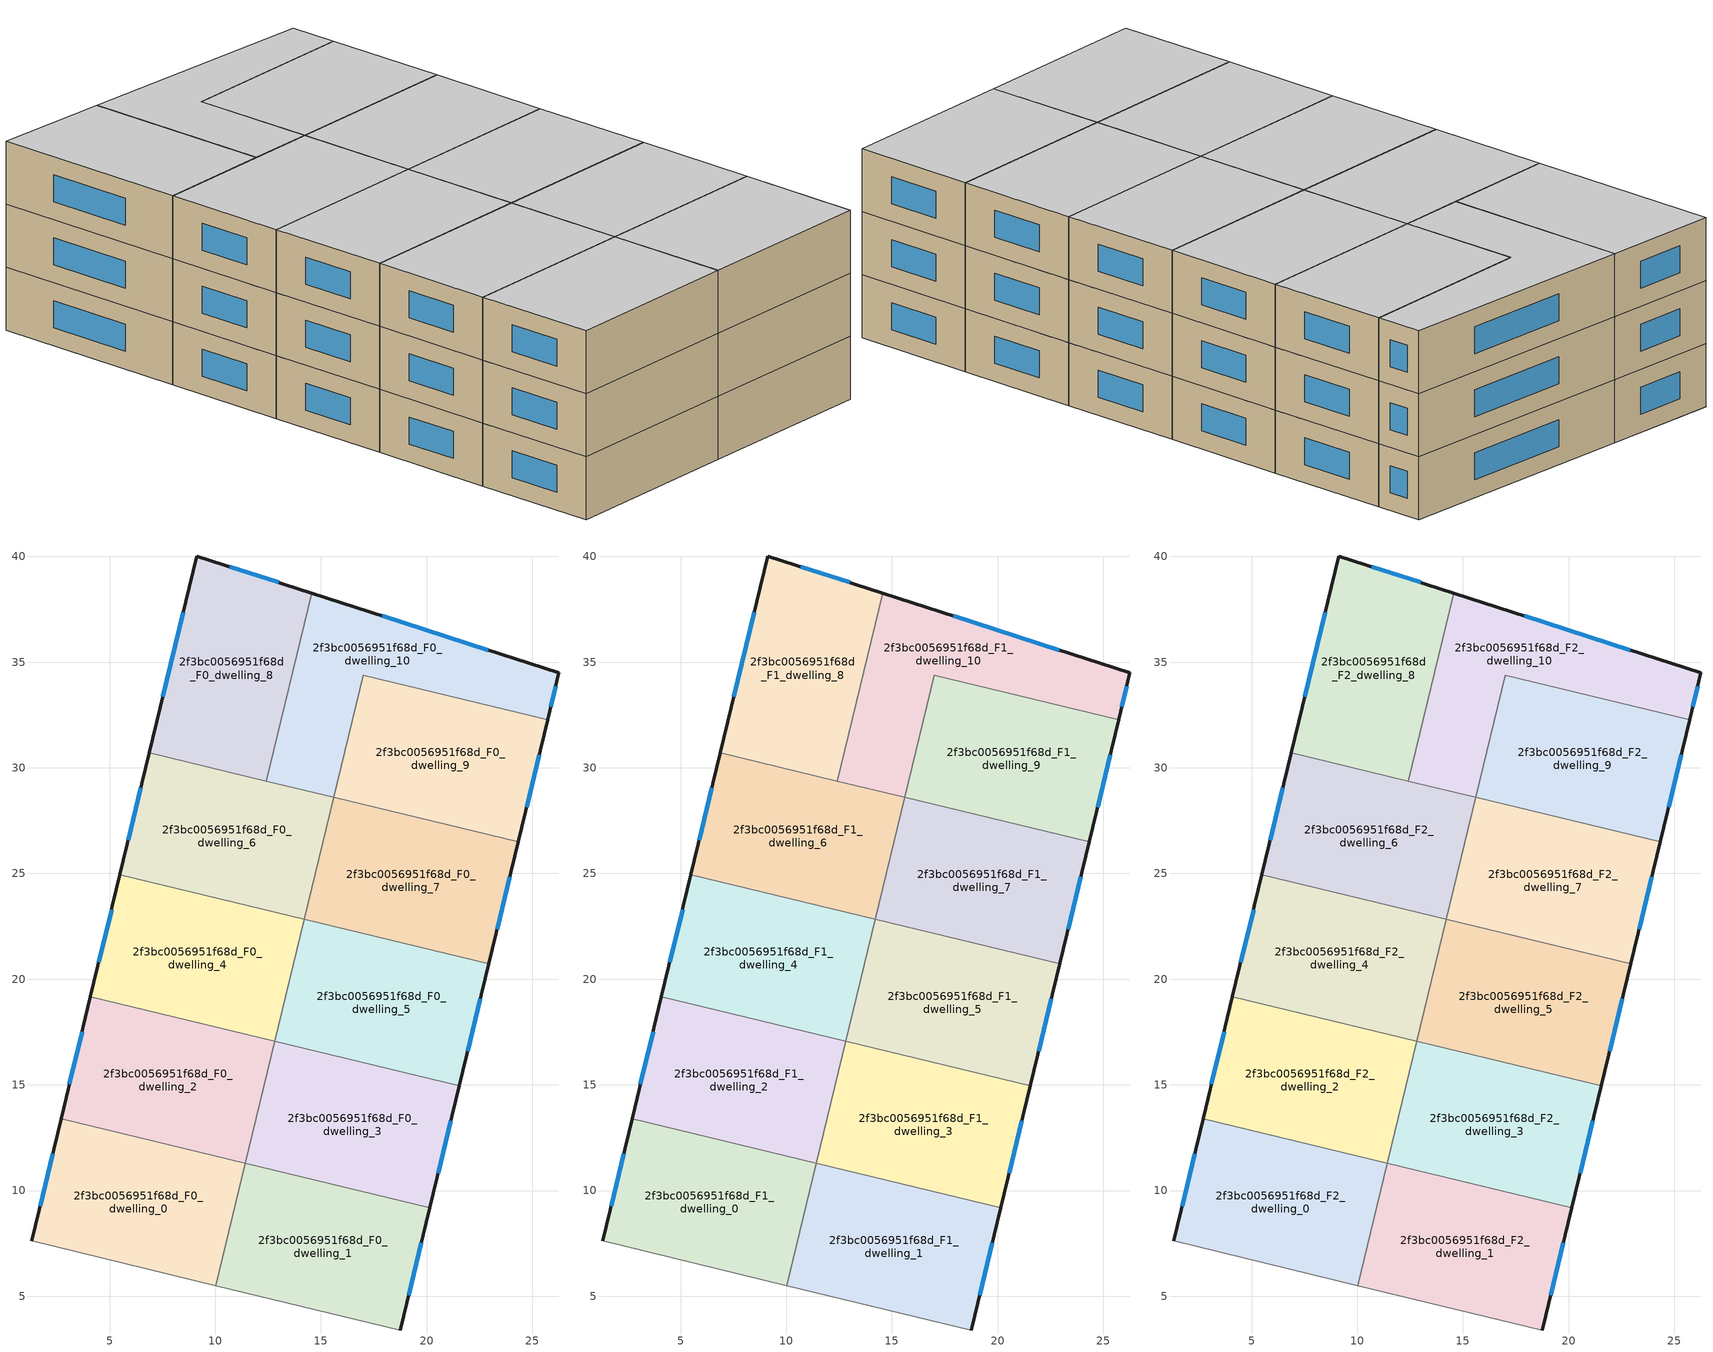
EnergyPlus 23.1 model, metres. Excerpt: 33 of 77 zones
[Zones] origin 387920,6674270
2f3bc0056951f68d_F0_dwelling_0
 floor ground (EU_floor_Construction): 11.43,11.28 10.03,5.51 1.31,7.61 2.7,13.38 z0
 wall outside (EU_wall_Construction): 2.7,13.38 1.31,7.61 z0:3
 wall adiabatic (EU_wall_Construction): 1.31,7.61 10.03,5.51 z0:3
 wall to 2f3bc0056951f68d_F0_dwelling_1 (EU_wall_Construction): 10.03,5.51 11.43,11.28 z0:3
 wall to 2f3bc0056951f68d_F0_dwelling_2 (EU_wall_Construction): 11.43,11.28 2.7,13.38 z0:3
 window (EU_Window_Construction): 2.3,11.74 1.71,9.26 z0.86:2.14
2f3bc0056951f68d_F0_dwelling_1
 floor ground (EU_floor_Construction): 20.15,9.17 18.75,3.4 10.03,5.51 11.43,11.28 z0
 wall outside (EU_wall_Construction): 18.75,3.4 20.15,9.17 z0:3
 wall adiabatic (EU_wall_Construction): 10.03,5.51 18.75,3.4 z0:3
 wall to 2f3bc0056951f68d_F0_dwelling_3 (EU_wall_Construction): 20.15,9.17 11.43,11.28 z0:3
 window (EU_Window_Construction): 19.15,5.05 19.75,7.52 z0.86:2.14
2f3bc0056951f68d_F0_dwelling_10
 floor ground (EU_floor_Construction): 26.26,34.49 25.72,32.26 17,34.37 15.61,28.6 12.41,29.37 14.56,38.27 z0
 wall outside (EU_wall_Construction): 25.72,32.26 26.26,34.49 14.56,38.27 z0:3
 wall to 2f3bc0056951f68d_F0_dwelling_9 (EU_wall_Construction): 15.61,28.6 17,34.37 25.72,32.26 z0:3
 wall to 2f3bc0056951f68d_F0_dwelling_8 (EU_wall_Construction): 14.56,38.27 12.41,29.37 z0:3
 wall to 2f3bc0056951f68d_F0_dwelling_6 (EU_wall_Construction): 12.41,29.37 15.61,28.6 z0:3
 window (EU_Window_Construction): 22.92,35.57 17.9,37.19 / 25.88,32.9 26.11,33.85 z0.86:2.14
2f3bc0056951f68d_F0_dwelling_2
 floor ground (EU_floor_Construction): 12.82,17.05 11.43,11.28 2.7,13.38 4.1,19.16 z0
 wall outside (EU_wall_Construction): 4.1,19.16 2.7,13.38 z0:3
 wall to 2f3bc0056951f68d_F0_dwelling_4 (EU_wall_Construction): 12.82,17.05 4.1,19.16 z0:3
 wall to 2f3bc0056951f68d_F0_dwelling_3 (EU_wall_Construction): 11.43,11.28 12.82,17.05 z0:3
 window (EU_Window_Construction): 3.7,17.51 3.1,15.03 z0.86:2.14
2f3bc0056951f68d_F0_dwelling_3
 floor ground (EU_floor_Construction): 21.54,14.95 20.15,9.17 11.43,11.28 12.82,17.05 z0
 wall outside (EU_wall_Construction): 20.15,9.17 21.54,14.95 z0:3
 wall to 2f3bc0056951f68d_F0_dwelling_5 (EU_wall_Construction): 21.54,14.95 12.82,17.05 z0:3
 window (EU_Window_Construction): 20.55,10.82 21.14,13.3 z0.86:2.14
2f3bc0056951f68d_F0_dwelling_4
 floor ground (EU_floor_Construction): 14.21,22.82 12.82,17.05 4.1,19.16 5.49,24.93 z0
 wall outside (EU_wall_Construction): 5.49,24.93 4.1,19.16 z0:3
 wall to 2f3bc0056951f68d_F0_dwelling_6 (EU_wall_Construction): 14.21,22.82 5.49,24.93 z0:3
 wall to 2f3bc0056951f68d_F0_dwelling_5 (EU_wall_Construction): 12.82,17.05 14.21,22.82 z0:3
 window (EU_Window_Construction): 5.09,23.28 4.49,20.81 z0.86:2.14
2f3bc0056951f68d_F0_dwelling_5
 floor ground (EU_floor_Construction): 22.93,20.72 21.54,14.95 12.82,17.05 14.21,22.82 z0
 wall outside (EU_wall_Construction): 21.54,14.95 22.93,20.72 z0:3
 wall to 2f3bc0056951f68d_F0_dwelling_7 (EU_wall_Construction): 22.93,20.72 14.21,22.82 z0:3
 window (EU_Window_Construction): 21.94,16.6 22.54,19.07 z0.86:2.14
2f3bc0056951f68d_F0_dwelling_6
 floor ground (EU_floor_Construction): 15.61,28.6 14.21,22.82 5.49,24.93 6.88,30.7 z0
 wall outside (EU_wall_Construction): 6.88,30.7 5.49,24.93 z0:3
 wall to 2f3bc0056951f68d_F0_dwelling_7 (EU_wall_Construction): 14.21,22.82 15.61,28.6 z0:3
 wall to 2f3bc0056951f68d_F0_dwelling_8 (EU_wall_Construction): 12.41,29.37 6.88,30.7 z0:3
 window (EU_Window_Construction): 6.49,29.05 5.89,26.58 z0.86:2.14
2f3bc0056951f68d_F0_dwelling_7
 floor ground (EU_floor_Construction): 24.33,26.49 22.93,20.72 14.21,22.82 15.61,28.6 z0
 wall outside (EU_wall_Construction): 22.93,20.72 24.33,26.49 z0:3
 wall to 2f3bc0056951f68d_F0_dwelling_9 (EU_wall_Construction): 24.33,26.49 15.61,28.6 z0:3
 window (EU_Window_Construction): 23.33,22.37 23.93,24.84 z0.86:2.14
2f3bc0056951f68d_F0_dwelling_8
 floor ground (EU_floor_Construction): 14.56,38.27 12.41,29.37 6.88,30.7 9.13,40.02 z0
 wall outside (EU_wall_Construction): 14.56,38.27 9.13,40.02 6.88,30.7 z0:3
 window (EU_Window_Construction): 13.01,38.77 10.68,39.52 / 8.49,37.36 7.53,33.36 z0.86:2.14
2f3bc0056951f68d_F0_dwelling_9
 floor ground (EU_floor_Construction): 25.72,32.26 24.33,26.49 15.61,28.6 17,34.37 z0
 wall outside (EU_wall_Construction): 24.33,26.49 25.72,32.26 z0:3
 window (EU_Window_Construction): 24.73,28.14 25.32,30.61 z0.86:2.14
2f3bc0056951f68d_F1_dwelling_0
 floor to 2f3bc0056951f68d_F0_dwelling_0 (EU_floor_Construction): 11.43,11.28 10.03,5.51 1.31,7.61 2.7,13.38 z3
 wall outside (EU_wall_Construction): 2.7,13.38 1.31,7.61 z3:6
 wall adiabatic (EU_wall_Construction): 1.31,7.61 10.03,5.51 z3:6
 wall to 2f3bc0056951f68d_F1_dwelling_1 (EU_wall_Construction): 10.03,5.51 11.43,11.28 z3:6
 wall to 2f3bc0056951f68d_F1_dwelling_2 (EU_wall_Construction): 11.43,11.28 2.7,13.38 z3:6
 window (EU_Window_Construction): 2.3,11.74 1.71,9.26 z3.86:5.14
2f3bc0056951f68d_F1_dwelling_1
 floor to 2f3bc0056951f68d_F0_dwelling_1 (EU_floor_Construction): 20.15,9.17 18.75,3.4 10.03,5.51 11.43,11.28 z3
 wall outside (EU_wall_Construction): 18.75,3.4 20.15,9.17 z3:6
 wall adiabatic (EU_wall_Construction): 10.03,5.51 18.75,3.4 z3:6
 wall to 2f3bc0056951f68d_F1_dwelling_3 (EU_wall_Construction): 20.15,9.17 11.43,11.28 z3:6
 window (EU_Window_Construction): 19.15,5.05 19.75,7.52 z3.86:5.14
2f3bc0056951f68d_F1_dwelling_10
 floor to 2f3bc0056951f68d_F0_dwelling_10 (EU_floor_Construction): 26.26,34.49 25.72,32.26 17,34.37 15.61,28.6 12.41,29.37 14.56,38.27 z3
 wall outside (EU_wall_Construction): 25.72,32.26 26.26,34.49 14.56,38.27 z3:6
 wall to 2f3bc0056951f68d_F1_dwelling_9 (EU_wall_Construction): 15.61,28.6 17,34.37 25.72,32.26 z3:6
 wall to 2f3bc0056951f68d_F1_dwelling_8 (EU_wall_Construction): 14.56,38.27 12.41,29.37 z3:6
 wall to 2f3bc0056951f68d_F1_dwelling_6 (EU_wall_Construction): 12.41,29.37 15.61,28.6 z3:6
 window (EU_Window_Construction): 22.92,35.57 17.9,37.19 / 25.88,32.9 26.11,33.85 z3.86:5.14
2f3bc0056951f68d_F1_dwelling_2
 floor to 2f3bc0056951f68d_F0_dwelling_2 (EU_floor_Construction): 12.82,17.05 11.43,11.28 2.7,13.38 4.1,19.16 z3
 wall outside (EU_wall_Construction): 4.1,19.16 2.7,13.38 z3:6
 wall to 2f3bc0056951f68d_F1_dwelling_4 (EU_wall_Construction): 12.82,17.05 4.1,19.16 z3:6
 wall to 2f3bc0056951f68d_F1_dwelling_3 (EU_wall_Construction): 11.43,11.28 12.82,17.05 z3:6
 window (EU_Window_Construction): 3.7,17.51 3.1,15.03 z3.86:5.14
2f3bc0056951f68d_F1_dwelling_3
 floor to 2f3bc0056951f68d_F0_dwelling_3 (EU_floor_Construction): 21.54,14.95 20.15,9.17 11.43,11.28 12.82,17.05 z3
 wall outside (EU_wall_Construction): 20.15,9.17 21.54,14.95 z3:6
 wall to 2f3bc0056951f68d_F1_dwelling_5 (EU_wall_Construction): 21.54,14.95 12.82,17.05 z3:6
 window (EU_Window_Construction): 20.55,10.82 21.14,13.3 z3.86:5.14
2f3bc0056951f68d_F1_dwelling_4
 floor to 2f3bc0056951f68d_F0_dwelling_4 (EU_floor_Construction): 14.21,22.82 12.82,17.05 4.1,19.16 5.49,24.93 z3
 wall outside (EU_wall_Construction): 5.49,24.93 4.1,19.16 z3:6
 wall to 2f3bc0056951f68d_F1_dwelling_6 (EU_wall_Construction): 14.21,22.82 5.49,24.93 z3:6
 wall to 2f3bc0056951f68d_F1_dwelling_5 (EU_wall_Construction): 12.82,17.05 14.21,22.82 z3:6
 window (EU_Window_Construction): 5.09,23.28 4.49,20.81 z3.86:5.14
2f3bc0056951f68d_F1_dwelling_5
 floor to 2f3bc0056951f68d_F0_dwelling_5 (EU_floor_Construction): 22.93,20.72 21.54,14.95 12.82,17.05 14.21,22.82 z3
 wall outside (EU_wall_Construction): 21.54,14.95 22.93,20.72 z3:6
 wall to 2f3bc0056951f68d_F1_dwelling_7 (EU_wall_Construction): 22.93,20.72 14.21,22.82 z3:6
 window (EU_Window_Construction): 21.94,16.6 22.54,19.07 z3.86:5.14
2f3bc0056951f68d_F1_dwelling_6
 floor to 2f3bc0056951f68d_F0_dwelling_6 (EU_floor_Construction): 15.61,28.6 14.21,22.82 5.49,24.93 6.88,30.7 z3
 wall outside (EU_wall_Construction): 6.88,30.7 5.49,24.93 z3:6
 wall to 2f3bc0056951f68d_F1_dwelling_7 (EU_wall_Construction): 14.21,22.82 15.61,28.6 z3:6
 wall to 2f3bc0056951f68d_F1_dwelling_8 (EU_wall_Construction): 12.41,29.37 6.88,30.7 z3:6
 window (EU_Window_Construction): 6.49,29.05 5.89,26.58 z3.86:5.14
2f3bc0056951f68d_F1_dwelling_7
 floor to 2f3bc0056951f68d_F0_dwelling_7 (EU_floor_Construction): 24.33,26.49 22.93,20.72 14.21,22.82 15.61,28.6 z3
 wall outside (EU_wall_Construction): 22.93,20.72 24.33,26.49 z3:6
 wall to 2f3bc0056951f68d_F1_dwelling_9 (EU_wall_Construction): 24.33,26.49 15.61,28.6 z3:6
 window (EU_Window_Construction): 23.33,22.37 23.93,24.84 z3.86:5.14
2f3bc0056951f68d_F1_dwelling_8
 floor to 2f3bc0056951f68d_F0_dwelling_8 (EU_floor_Construction): 14.56,38.27 12.41,29.37 6.88,30.7 9.13,40.02 z3
 wall outside (EU_wall_Construction): 14.56,38.27 9.13,40.02 6.88,30.7 z3:6
 window (EU_Window_Construction): 13.01,38.77 10.68,39.52 / 8.49,37.36 7.53,33.36 z3.86:5.14
2f3bc0056951f68d_F1_dwelling_9
 floor to 2f3bc0056951f68d_F0_dwelling_9 (EU_floor_Construction): 25.72,32.26 24.33,26.49 15.61,28.6 17,34.37 z3
 wall outside (EU_wall_Construction): 24.33,26.49 25.72,32.26 z3:6
 window (EU_Window_Construction): 24.73,28.14 25.32,30.61 z3.86:5.14
2f3bc0056951f68d_F2_dwelling_0
 floor to 2f3bc0056951f68d_F1_dwelling_0 (EU_floor_Construction): 11.43,11.28 10.03,5.51 1.31,7.61 2.7,13.38 z6
 wall outside (EU_wall_Construction): 2.7,13.38 1.31,7.61 z6:9
 wall adiabatic (EU_wall_Construction): 1.31,7.61 10.03,5.51 z6:9
 wall to 2f3bc0056951f68d_F2_dwelling_1 (EU_wall_Construction): 10.03,5.51 11.43,11.28 z6:9
 wall to 2f3bc0056951f68d_F2_dwelling_2 (EU_wall_Construction): 11.43,11.28 2.7,13.38 z6:9
 window (EU_Window_Construction): 2.3,11.74 1.71,9.26 z6.86:8.14
 ceiling to 2f3bc0056951f68d_F3_dwelling_0 (EU_floor_Construction): 10.03,5.51 11.43,11.28 2.7,13.38 1.31,7.61 z9
2f3bc0056951f68d_F2_dwelling_1
 floor to 2f3bc0056951f68d_F1_dwelling_1 (EU_floor_Construction): 20.15,9.17 18.75,3.4 10.03,5.51 11.43,11.28 z6
 wall outside (EU_wall_Construction): 18.75,3.4 20.15,9.17 z6:9
 wall adiabatic (EU_wall_Construction): 10.03,5.51 18.75,3.4 z6:9
 wall to 2f3bc0056951f68d_F2_dwelling_3 (EU_wall_Construction): 20.15,9.17 11.43,11.28 z6:9
 window (EU_Window_Construction): 19.15,5.05 19.75,7.52 z6.86:8.14
 ceiling to 2f3bc0056951f68d_F3_dwelling_1 (EU_floor_Construction): 18.75,3.4 20.15,9.17 11.43,11.28 10.03,5.51 z9
2f3bc0056951f68d_F2_dwelling_10
 floor to 2f3bc0056951f68d_F1_dwelling_10 (EU_floor_Construction): 26.26,34.49 25.72,32.26 17,34.37 15.61,28.6 12.41,29.37 14.56,38.27 z6
 wall outside (EU_wall_Construction): 25.72,32.26 26.26,34.49 14.56,38.27 z6:9
 wall to 2f3bc0056951f68d_F2_dwelling_9 (EU_wall_Construction): 15.61,28.6 17,34.37 25.72,32.26 z6:9
 wall to 2f3bc0056951f68d_F2_dwelling_8 (EU_wall_Construction): 14.56,38.27 12.41,29.37 z6:9
 wall to 2f3bc0056951f68d_F2_dwelling_6 (EU_wall_Construction): 12.41,29.37 15.61,28.6 z6:9
 window (EU_Window_Construction): 22.92,35.57 17.9,37.19 / 25.88,32.9 26.11,33.85 z6.86:8.14
 ceiling to 2f3bc0056951f68d_F3_dwelling_10 (EU_floor_Construction): 25.72,32.26 26.26,34.49 14.56,38.27 12.41,29.37 15.61,28.6 17,34.37 z9
2f3bc0056951f68d_F2_dwelling_2
 floor to 2f3bc0056951f68d_F1_dwelling_2 (EU_floor_Construction): 12.82,17.05 11.43,11.28 2.7,13.38 4.1,19.16 z6
 wall outside (EU_wall_Construction): 4.1,19.16 2.7,13.38 z6:9
 wall to 2f3bc0056951f68d_F2_dwelling_4 (EU_wall_Construction): 12.82,17.05 4.1,19.16 z6:9
 wall to 2f3bc0056951f68d_F2_dwelling_3 (EU_wall_Construction): 11.43,11.28 12.82,17.05 z6:9
 window (EU_Window_Construction): 3.7,17.51 3.1,15.03 z6.86:8.14
 ceiling to 2f3bc0056951f68d_F3_dwelling_2 (EU_floor_Construction): 11.43,11.28 12.82,17.05 4.1,19.16 2.7,13.38 z9
2f3bc0056951f68d_F2_dwelling_3
 floor to 2f3bc0056951f68d_F1_dwelling_3 (EU_floor_Construction): 21.54,14.95 20.15,9.17 11.43,11.28 12.82,17.05 z6
 wall outside (EU_wall_Construction): 20.15,9.17 21.54,14.95 z6:9
 wall to 2f3bc0056951f68d_F2_dwelling_5 (EU_wall_Construction): 21.54,14.95 12.82,17.05 z6:9
 window (EU_Window_Construction): 20.55,10.82 21.14,13.3 z6.86:8.14
 ceiling to 2f3bc0056951f68d_F3_dwelling_3 (EU_floor_Construction): 20.15,9.17 21.54,14.95 12.82,17.05 11.43,11.28 z9
2f3bc0056951f68d_F2_dwelling_4
 floor to 2f3bc0056951f68d_F1_dwelling_4 (EU_floor_Construction): 14.21,22.82 12.82,17.05 4.1,19.16 5.49,24.93 z6
 wall outside (EU_wall_Construction): 5.49,24.93 4.1,19.16 z6:9
 wall to 2f3bc0056951f68d_F2_dwelling_6 (EU_wall_Construction): 14.21,22.82 5.49,24.93 z6:9
 wall to 2f3bc0056951f68d_F2_dwelling_5 (EU_wall_Construction): 12.82,17.05 14.21,22.82 z6:9
 window (EU_Window_Construction): 5.09,23.28 4.49,20.81 z6.86:8.14
 ceiling to 2f3bc0056951f68d_F3_dwelling_4 (EU_floor_Construction): 12.82,17.05 14.21,22.82 5.49,24.93 4.1,19.16 z9
2f3bc0056951f68d_F2_dwelling_5
 floor to 2f3bc0056951f68d_F1_dwelling_5 (EU_floor_Construction): 22.93,20.72 21.54,14.95 12.82,17.05 14.21,22.82 z6
 wall outside (EU_wall_Construction): 21.54,14.95 22.93,20.72 z6:9
 wall to 2f3bc0056951f68d_F2_dwelling_7 (EU_wall_Construction): 22.93,20.72 14.21,22.82 z6:9
 window (EU_Window_Construction): 21.94,16.6 22.54,19.07 z6.86:8.14
 ceiling to 2f3bc0056951f68d_F3_dwelling_5 (EU_floor_Construction): 21.54,14.95 22.93,20.72 14.21,22.82 12.82,17.05 z9
2f3bc0056951f68d_F2_dwelling_6
 floor to 2f3bc0056951f68d_F1_dwelling_6 (EU_floor_Construction): 15.61,28.6 14.21,22.82 5.49,24.93 6.88,30.7 z6
 wall outside (EU_wall_Construction): 6.88,30.7 5.49,24.93 z6:9
 wall to 2f3bc0056951f68d_F2_dwelling_7 (EU_wall_Construction): 14.21,22.82 15.61,28.6 z6:9
 wall to 2f3bc0056951f68d_F2_dwelling_8 (EU_wall_Construction): 12.41,29.37 6.88,30.7 z6:9
 window (EU_Window_Construction): 6.49,29.05 5.89,26.58 z6.86:8.14
 ceiling to 2f3bc0056951f68d_F3_dwelling_6 (EU_floor_Construction): 14.21,22.82 15.61,28.6 6.88,30.7 5.49,24.93 z9
2f3bc0056951f68d_F2_dwelling_7
 floor to 2f3bc0056951f68d_F1_dwelling_7 (EU_floor_Construction): 24.33,26.49 22.93,20.72 14.21,22.82 15.61,28.6 z6
 wall outside (EU_wall_Construction): 22.93,20.72 24.33,26.49 z6:9
 wall to 2f3bc0056951f68d_F2_dwelling_9 (EU_wall_Construction): 24.33,26.49 15.61,28.6 z6:9
 window (EU_Window_Construction): 23.33,22.37 23.93,24.84 z6.86:8.14
 ceiling to 2f3bc0056951f68d_F3_dwelling_7 (EU_floor_Construction): 22.93,20.72 24.33,26.49 15.61,28.6 14.21,22.82 z9
2f3bc0056951f68d_F2_dwelling_8
 floor to 2f3bc0056951f68d_F1_dwelling_8 (EU_floor_Construction): 14.56,38.27 12.41,29.37 6.88,30.7 9.13,40.02 z6
 wall outside (EU_wall_Construction): 14.56,38.27 9.13,40.02 6.88,30.7 z6:9
 window (EU_Window_Construction): 13.01,38.77 10.68,39.52 / 8.49,37.36 7.53,33.36 z6.86:8.14
 ceiling to 2f3bc0056951f68d_F3_dwelling_8 (EU_floor_Construction): 12.41,29.37 14.56,38.27 9.13,40.02 6.88,30.7 z9
2f3bc0056951f68d_F2_dwelling_9
 floor to 2f3bc0056951f68d_F1_dwelling_9 (EU_floor_Construction): 25.72,32.26 24.33,26.49 15.61,28.6 17,34.37 z6
 wall outside (EU_wall_Construction): 24.33,26.49 25.72,32.26 z6:9
 window (EU_Window_Construction): 24.73,28.14 25.32,30.61 z6.86:8.14
 ceiling to 2f3bc0056951f68d_F3_dwelling_9 (EU_floor_Construction): 24.33,26.49 25.72,32.26 17,34.37 15.61,28.6 z9
[Building]
EU S2 Campaign: North Axis=0; Terrain=City; Solar Distribution=FullExterior
[Site:Location]
Helsinki-Vantaa.AP: Latitude=60.317; Longitude=24.963; Time Zone=2; Elevation=54.6
[SizingPeriod:WeatherFileDays]
AnnualSizingPeriod: Begin Month=1; Begin Day of Month=1; End Month=12; End Day of Month=31; Day of Week for Start Day=Monday; Use Weather File Daylight Saving Period=No; Use Weather File Rain and Snow Indicators=No
[MATERIAL]
EU_InternalMass_Material: Roughness=MediumRough; Thickness=0.1; Conductivity=1; Density=1800; Specific Heat=900; Thermal Absorptance=0.9; Solar Absorptance=0.7; Visible Absorptance=0.7
[MATERIAL:NOMASS] Roughness=MediumRough; Thermal Absorptance=0.9; Solar Absorptance=0.7; Visible Absorptance=0.7
Name | Thermal Resistance
EU_wall_NoMass | 5.91765
EU_floor_NoMass | 6.2875
[WINDOWMATERIAL:SIMPLEGLAZINGSYSTEM]
EU_Window_SimpleGlazing: UFactor=0.994035; Solar Heat Gain Coefficient=0.7; Visible Transmittance=0.7
[CONSTRUCTION]
EU_wall_Construction: EU_wall_NoMass
EU_floor_Construction: EU_floor_NoMass
EU_Window_Construction: EU_Window_SimpleGlazing
EU_InternalMass_Construction: EU_InternalMass_Material
[ZONE] Type=1; Multiplier=1; Ceiling Height=autocalculate; Floor Area=autocalculate; Part of Total Floor Area=Yes
Name | Volume
2f3bc0056951f68d_F0_dwelling_0; 2f3bc0056951f68d_F1_dwelling_0; 2f3bc0056951f68d_F2_dwelling_0 | 159.869
2f3bc0056951f68d_F0_dwelling_1 | 159.858
2f3bc0056951f68d_F1_dwelling_1; 2f3bc0056951f68d_F2_dwelling_1 | 159.859
2f3bc0056951f68d_F0_dwelling_10; 2f3bc0056951f68d_F1_dwelling_10; 2f3bc0056951f68d_F2_dwelling_10 | 159.857
2f3bc0056951f68d_F0_dwelling_2; 2f3bc0056951f68d_F1_dwelling_4; 2f3bc0056951f68d_F2_dwelling_4 | 159.855
2f3bc0056951f68d_F1_dwelling_2; 2f3bc0056951f68d_F2_dwelling_2 | 159.853
2f3bc0056951f68d_F0_dwelling_3; 2f3bc0056951f68d_F1_dwelling_3; 2f3bc0056951f68d_F2_dwelling_3; 2f3bc0056951f68d_F0_dwelling_7; 2f3bc0056951f68d_F1_dwelling_7; 2f3bc0056951f68d_F2_dwelling_7 | 159.842
2f3bc0056951f68d_F0_dwelling_4; 2f3bc0056951f68d_F0_dwelling_6; 2f3bc0056951f68d_F1_dwelling_6; 2f3bc0056951f68d_F2_dwelling_6 | 159.854
2f3bc0056951f68d_F0_dwelling_5; 2f3bc0056951f68d_F1_dwelling_5; 2f3bc0056951f68d_F2_dwelling_5; 2f3bc0056951f68d_F0_dwelling_9 | 159.848
2f3bc0056951f68d_F0_dwelling_8; 2f3bc0056951f68d_F1_dwelling_8; 2f3bc0056951f68d_F2_dwelling_8 | 159.849
2f3bc0056951f68d_F1_dwelling_9; 2f3bc0056951f68d_F2_dwelling_9 | 159.847
[INTERNALMASS] Construction=EU_InternalMass_Construction
Name | Zone or ZoneList | Surface Area
2f3bc0056951f68d_F0_dwelling_0_EU_InternalMass | 2f3bc0056951f68d_F0_dwelling_0 | 53.2879
2f3bc0056951f68d_F0_dwelling_1_EU_InternalMass | 2f3bc0056951f68d_F0_dwelling_1 | 53.2868
2f3bc0056951f68d_F0_dwelling_2_EU_InternalMass | 2f3bc0056951f68d_F0_dwelling_2 | 53.2846
2f3bc0056951f68d_F0_dwelling_3_EU_InternalMass | 2f3bc0056951f68d_F0_dwelling_3 | 53.2793
2f3bc0056951f68d_F0_dwelling_4_EU_InternalMass | 2f3bc0056951f68d_F0_dwelling_4 | 53.2829
2f3bc0056951f68d_F0_dwelling_5_EU_InternalMass | 2f3bc0056951f68d_F0_dwelling_5 | 53.2832
2f3bc0056951f68d_F0_dwelling_6_EU_InternalMass | 2f3bc0056951f68d_F0_dwelling_6 | 53.2846
2f3bc0056951f68d_F0_dwelling_7_EU_InternalMass | 2f3bc0056951f68d_F0_dwelling_7 | 53.2793
2f3bc0056951f68d_F0_dwelling_8_EU_InternalMass | 2f3bc0056951f68d_F0_dwelling_8 | 53.286
2f3bc0056951f68d_F0_dwelling_9_EU_InternalMass | 2f3bc0056951f68d_F0_dwelling_9 | 53.2832
2f3bc0056951f68d_F0_dwelling_10_EU_InternalMass | 2f3bc0056951f68d_F0_dwelling_10 | 53.2859
2f3bc0056951f68d_F1_dwelling_0_EU_InternalMass | 2f3bc0056951f68d_F1_dwelling_0 | 53.2879
2f3bc0056951f68d_F1_dwelling_1_EU_InternalMass | 2f3bc0056951f68d_F1_dwelling_1 | 53.2868
2f3bc0056951f68d_F1_dwelling_2_EU_InternalMass | 2f3bc0056951f68d_F1_dwelling_2 | 53.2846
2f3bc0056951f68d_F1_dwelling_3_EU_InternalMass | 2f3bc0056951f68d_F1_dwelling_3 | 53.2793
2f3bc0056951f68d_F1_dwelling_4_EU_InternalMass | 2f3bc0056951f68d_F1_dwelling_4 | 53.2829
2f3bc0056951f68d_F1_dwelling_5_EU_InternalMass | 2f3bc0056951f68d_F1_dwelling_5 | 53.2832
2f3bc0056951f68d_F1_dwelling_6_EU_InternalMass | 2f3bc0056951f68d_F1_dwelling_6 | 53.2846
2f3bc0056951f68d_F1_dwelling_7_EU_InternalMass | 2f3bc0056951f68d_F1_dwelling_7 | 53.2793
2f3bc0056951f68d_F1_dwelling_8_EU_InternalMass | 2f3bc0056951f68d_F1_dwelling_8 | 53.286
2f3bc0056951f68d_F1_dwelling_9_EU_InternalMass | 2f3bc0056951f68d_F1_dwelling_9 | 53.2832
2f3bc0056951f68d_F1_dwelling_10_EU_InternalMass | 2f3bc0056951f68d_F1_dwelling_10 | 53.2859
2f3bc0056951f68d_F2_dwelling_0_EU_InternalMass | 2f3bc0056951f68d_F2_dwelling_0 | 53.2879
2f3bc0056951f68d_F2_dwelling_1_EU_InternalMass | 2f3bc0056951f68d_F2_dwelling_1 | 53.2868
2f3bc0056951f68d_F2_dwelling_2_EU_InternalMass | 2f3bc0056951f68d_F2_dwelling_2 | 53.2846
2f3bc0056951f68d_F2_dwelling_3_EU_InternalMass | 2f3bc0056951f68d_F2_dwelling_3 | 53.2793
2f3bc0056951f68d_F2_dwelling_4_EU_InternalMass | 2f3bc0056951f68d_F2_dwelling_4 | 53.2829
2f3bc0056951f68d_F2_dwelling_5_EU_InternalMass | 2f3bc0056951f68d_F2_dwelling_5 | 53.2832
2f3bc0056951f68d_F2_dwelling_6_EU_InternalMass | 2f3bc0056951f68d_F2_dwelling_6 | 53.2846
2f3bc0056951f68d_F2_dwelling_7_EU_InternalMass | 2f3bc0056951f68d_F2_dwelling_7 | 53.2793
2f3bc0056951f68d_F2_dwelling_8_EU_InternalMass | 2f3bc0056951f68d_F2_dwelling_8 | 53.286
2f3bc0056951f68d_F2_dwelling_9_EU_InternalMass | 2f3bc0056951f68d_F2_dwelling_9 | 53.2832
2f3bc0056951f68d_F2_dwelling_10_EU_InternalMass | 2f3bc0056951f68d_F2_dwelling_10 | 53.2859
[OTHEREQUIPMENT] Fuel Type=Electricity; Design Level Calculation Method=Watts/Area; Power per Zone Floor Area=1; Fraction Latent=0; Fraction Radiant=0; Fraction Lost=0; Carbon Dioxide Generation Rate=0; EndUse Subcategory=EU_Step8_InternalGains
Name | Zone or ZoneList or Space or SpaceList | Schedule
EU_Step8_InternalGain_2f3bc0056951f68d_F0_dwelling_0_f000 | 2f3bc0056951f68d_F0_dwelling_0 | EU_Step8_GainSchedule_2f3bc0056951f68d_F0_dwelling_0_f000
EU_Step8_InternalGain_2f3bc0056951f68d_F0_dwelling_1_f000 | 2f3bc0056951f68d_F0_dwelling_1 | EU_Step8_GainSchedule_2f3bc0056951f68d_F0_dwelling_1_f000
EU_Step8_InternalGain_2f3bc0056951f68d_F0_dwelling_2_f000 | 2f3bc0056951f68d_F0_dwelling_2 | EU_Step8_GainSchedule_2f3bc0056951f68d_F0_dwelling_2_f000
EU_Step8_InternalGain_2f3bc0056951f68d_F0_dwelling_3_f000 | 2f3bc0056951f68d_F0_dwelling_3 | EU_Step8_GainSchedule_2f3bc0056951f68d_F0_dwelling_3_f000
EU_Step8_InternalGain_2f3bc0056951f68d_F0_dwelling_4_f000 | 2f3bc0056951f68d_F0_dwelling_4 | EU_Step8_GainSchedule_2f3bc0056951f68d_F0_dwelling_4_f000
EU_Step8_InternalGain_2f3bc0056951f68d_F0_dwelling_5_f000 | 2f3bc0056951f68d_F0_dwelling_5 | EU_Step8_GainSchedule_2f3bc0056951f68d_F0_dwelling_5_f000
EU_Step8_InternalGain_2f3bc0056951f68d_F0_dwelling_6_f000 | 2f3bc0056951f68d_F0_dwelling_6 | EU_Step8_GainSchedule_2f3bc0056951f68d_F0_dwelling_6_f000
EU_Step8_InternalGain_2f3bc0056951f68d_F0_dwelling_7_f000 | 2f3bc0056951f68d_F0_dwelling_7 | EU_Step8_GainSchedule_2f3bc0056951f68d_F0_dwelling_7_f000
EU_Step8_InternalGain_2f3bc0056951f68d_F0_dwelling_8_f000 | 2f3bc0056951f68d_F0_dwelling_8 | EU_Step8_GainSchedule_2f3bc0056951f68d_F0_dwelling_8_f000
EU_Step8_InternalGain_2f3bc0056951f68d_F0_dwelling_9_f000 | 2f3bc0056951f68d_F0_dwelling_9 | EU_Step8_GainSchedule_2f3bc0056951f68d_F0_dwelling_9_f000
EU_Step8_InternalGain_2f3bc0056951f68d_F0_dwelling_10_f000 | 2f3bc0056951f68d_F0_dwelling_10 | EU_Step8_GainSchedule_2f3bc0056951f68d_F0_dwelling_10_f000
EU_Step8_InternalGain_2f3bc0056951f68d_F1_dwelling_0_f000 | 2f3bc0056951f68d_F1_dwelling_0 | EU_Step8_GainSchedule_2f3bc0056951f68d_F1_dwelling_0_f000
EU_Step8_InternalGain_2f3bc0056951f68d_F1_dwelling_1_f000 | 2f3bc0056951f68d_F1_dwelling_1 | EU_Step8_GainSchedule_2f3bc0056951f68d_F1_dwelling_1_f000
EU_Step8_InternalGain_2f3bc0056951f68d_F1_dwelling_2_f000 | 2f3bc0056951f68d_F1_dwelling_2 | EU_Step8_GainSchedule_2f3bc0056951f68d_F1_dwelling_2_f000
EU_Step8_InternalGain_2f3bc0056951f68d_F1_dwelling_3_f000 | 2f3bc0056951f68d_F1_dwelling_3 | EU_Step8_GainSchedule_2f3bc0056951f68d_F1_dwelling_3_f000
EU_Step8_InternalGain_2f3bc0056951f68d_F1_dwelling_4_f000 | 2f3bc0056951f68d_F1_dwelling_4 | EU_Step8_GainSchedule_2f3bc0056951f68d_F1_dwelling_4_f000
EU_Step8_InternalGain_2f3bc0056951f68d_F1_dwelling_5_f000 | 2f3bc0056951f68d_F1_dwelling_5 | EU_Step8_GainSchedule_2f3bc0056951f68d_F1_dwelling_5_f000
EU_Step8_InternalGain_2f3bc0056951f68d_F1_dwelling_6_f000 | 2f3bc0056951f68d_F1_dwelling_6 | EU_Step8_GainSchedule_2f3bc0056951f68d_F1_dwelling_6_f000
EU_Step8_InternalGain_2f3bc0056951f68d_F1_dwelling_7_f000 | 2f3bc0056951f68d_F1_dwelling_7 | EU_Step8_GainSchedule_2f3bc0056951f68d_F1_dwelling_7_f000
EU_Step8_InternalGain_2f3bc0056951f68d_F1_dwelling_8_f000 | 2f3bc0056951f68d_F1_dwelling_8 | EU_Step8_GainSchedule_2f3bc0056951f68d_F1_dwelling_8_f000
EU_Step8_InternalGain_2f3bc0056951f68d_F1_dwelling_9_f000 | 2f3bc0056951f68d_F1_dwelling_9 | EU_Step8_GainSchedule_2f3bc0056951f68d_F1_dwelling_9_f000
EU_Step8_InternalGain_2f3bc0056951f68d_F1_dwelling_10_f000 | 2f3bc0056951f68d_F1_dwelling_10 | EU_Step8_GainSchedule_2f3bc0056951f68d_F1_dwelling_10_f000
EU_Step8_InternalGain_2f3bc0056951f68d_F2_dwelling_0_f000 | 2f3bc0056951f68d_F2_dwelling_0 | EU_Step8_GainSchedule_2f3bc0056951f68d_F2_dwelling_0_f000
EU_Step8_InternalGain_2f3bc0056951f68d_F2_dwelling_1_f000 | 2f3bc0056951f68d_F2_dwelling_1 | EU_Step8_GainSchedule_2f3bc0056951f68d_F2_dwelling_1_f000
EU_Step8_InternalGain_2f3bc0056951f68d_F2_dwelling_2_f000 | 2f3bc0056951f68d_F2_dwelling_2 | EU_Step8_GainSchedule_2f3bc0056951f68d_F2_dwelling_2_f000
EU_Step8_InternalGain_2f3bc0056951f68d_F2_dwelling_3_f000 | 2f3bc0056951f68d_F2_dwelling_3 | EU_Step8_GainSchedule_2f3bc0056951f68d_F2_dwelling_3_f000
EU_Step8_InternalGain_2f3bc0056951f68d_F2_dwelling_4_f000 | 2f3bc0056951f68d_F2_dwelling_4 | EU_Step8_GainSchedule_2f3bc0056951f68d_F2_dwelling_4_f000
EU_Step8_InternalGain_2f3bc0056951f68d_F2_dwelling_5_f000 | 2f3bc0056951f68d_F2_dwelling_5 | EU_Step8_GainSchedule_2f3bc0056951f68d_F2_dwelling_5_f000
EU_Step8_InternalGain_2f3bc0056951f68d_F2_dwelling_6_f000 | 2f3bc0056951f68d_F2_dwelling_6 | EU_Step8_GainSchedule_2f3bc0056951f68d_F2_dwelling_6_f000
EU_Step8_InternalGain_2f3bc0056951f68d_F2_dwelling_7_f000 | 2f3bc0056951f68d_F2_dwelling_7 | EU_Step8_GainSchedule_2f3bc0056951f68d_F2_dwelling_7_f000
EU_Step8_InternalGain_2f3bc0056951f68d_F2_dwelling_8_f000 | 2f3bc0056951f68d_F2_dwelling_8 | EU_Step8_GainSchedule_2f3bc0056951f68d_F2_dwelling_8_f000
EU_Step8_InternalGain_2f3bc0056951f68d_F2_dwelling_9_f000 | 2f3bc0056951f68d_F2_dwelling_9 | EU_Step8_GainSchedule_2f3bc0056951f68d_F2_dwelling_9_f000
EU_Step8_InternalGain_2f3bc0056951f68d_F2_dwelling_10_f000 | 2f3bc0056951f68d_F2_dwelling_10 | EU_Step8_GainSchedule_2f3bc0056951f68d_F2_dwelling_10_f000
[ZONEVENTILATION:DESIGNFLOWRATE] Schedule=EU_AlwaysOn; Design Flow Rate Calculation Method=AirChanges/Hour; Air Changes per Hour=0.596421; Ventilation Type=Natural; Fan Pressure Rise=0; Fan Total Efficiency=1; Constant Term Coefficient=1; Temperature Term Coefficient=0; Velocity Term Coefficient=0; Velocity Squared Term Coefficient=0; Minimum Indoor Temperature=-100; Maximum Indoor Temperature=100; Delta Temperature=-100; Minimum Outdoor Temperature=-100; Maximum Outdoor Temperature=100; Maximum Wind Speed=40
Name | Zone or ZoneList or Space or SpaceList
EU_ConstantAir_2f3bc0056951f68d_F0_dwelling_0 | 2f3bc0056951f68d_F0_dwelling_0
EU_ConstantAir_2f3bc0056951f68d_F0_dwelling_1 | 2f3bc0056951f68d_F0_dwelling_1
EU_ConstantAir_2f3bc0056951f68d_F0_dwelling_2 | 2f3bc0056951f68d_F0_dwelling_2
EU_ConstantAir_2f3bc0056951f68d_F0_dwelling_3 | 2f3bc0056951f68d_F0_dwelling_3
EU_ConstantAir_2f3bc0056951f68d_F0_dwelling_4 | 2f3bc0056951f68d_F0_dwelling_4
EU_ConstantAir_2f3bc0056951f68d_F0_dwelling_5 | 2f3bc0056951f68d_F0_dwelling_5
EU_ConstantAir_2f3bc0056951f68d_F0_dwelling_6 | 2f3bc0056951f68d_F0_dwelling_6
EU_ConstantAir_2f3bc0056951f68d_F0_dwelling_7 | 2f3bc0056951f68d_F0_dwelling_7
EU_ConstantAir_2f3bc0056951f68d_F0_dwelling_8 | 2f3bc0056951f68d_F0_dwelling_8
EU_ConstantAir_2f3bc0056951f68d_F0_dwelling_9 | 2f3bc0056951f68d_F0_dwelling_9
EU_ConstantAir_2f3bc0056951f68d_F0_dwelling_10 | 2f3bc0056951f68d_F0_dwelling_10
EU_ConstantAir_2f3bc0056951f68d_F1_dwelling_0 | 2f3bc0056951f68d_F1_dwelling_0
EU_ConstantAir_2f3bc0056951f68d_F1_dwelling_1 | 2f3bc0056951f68d_F1_dwelling_1
EU_ConstantAir_2f3bc0056951f68d_F1_dwelling_2 | 2f3bc0056951f68d_F1_dwelling_2
EU_ConstantAir_2f3bc0056951f68d_F1_dwelling_3 | 2f3bc0056951f68d_F1_dwelling_3
EU_ConstantAir_2f3bc0056951f68d_F1_dwelling_4 | 2f3bc0056951f68d_F1_dwelling_4
EU_ConstantAir_2f3bc0056951f68d_F1_dwelling_5 | 2f3bc0056951f68d_F1_dwelling_5
EU_ConstantAir_2f3bc0056951f68d_F1_dwelling_6 | 2f3bc0056951f68d_F1_dwelling_6
EU_ConstantAir_2f3bc0056951f68d_F1_dwelling_7 | 2f3bc0056951f68d_F1_dwelling_7
EU_ConstantAir_2f3bc0056951f68d_F1_dwelling_8 | 2f3bc0056951f68d_F1_dwelling_8
EU_ConstantAir_2f3bc0056951f68d_F1_dwelling_9 | 2f3bc0056951f68d_F1_dwelling_9
EU_ConstantAir_2f3bc0056951f68d_F1_dwelling_10 | 2f3bc0056951f68d_F1_dwelling_10
EU_ConstantAir_2f3bc0056951f68d_F2_dwelling_0 | 2f3bc0056951f68d_F2_dwelling_0
EU_ConstantAir_2f3bc0056951f68d_F2_dwelling_1 | 2f3bc0056951f68d_F2_dwelling_1
EU_ConstantAir_2f3bc0056951f68d_F2_dwelling_2 | 2f3bc0056951f68d_F2_dwelling_2
EU_ConstantAir_2f3bc0056951f68d_F2_dwelling_3 | 2f3bc0056951f68d_F2_dwelling_3
EU_ConstantAir_2f3bc0056951f68d_F2_dwelling_4 | 2f3bc0056951f68d_F2_dwelling_4
EU_ConstantAir_2f3bc0056951f68d_F2_dwelling_5 | 2f3bc0056951f68d_F2_dwelling_5
EU_ConstantAir_2f3bc0056951f68d_F2_dwelling_6 | 2f3bc0056951f68d_F2_dwelling_6
EU_ConstantAir_2f3bc0056951f68d_F2_dwelling_7 | 2f3bc0056951f68d_F2_dwelling_7
EU_ConstantAir_2f3bc0056951f68d_F2_dwelling_8 | 2f3bc0056951f68d_F2_dwelling_8
EU_ConstantAir_2f3bc0056951f68d_F2_dwelling_9 | 2f3bc0056951f68d_F2_dwelling_9
EU_ConstantAir_2f3bc0056951f68d_F2_dwelling_10 | 2f3bc0056951f68d_F2_dwelling_10
[HVACTEMPLATE:THERMOSTAT] Constant Heating Setpoint=20; Constant Cooling Setpoint=50
EU_HeatOnly_2f3bc0056951f68d_F0_dwelling_0; EU_HeatOnly_2f3bc0056951f68d_F0_dwelling_1; EU_HeatOnly_2f3bc0056951f68d_F0_dwelling_2; EU_HeatOnly_2f3bc0056951f68d_F0_dwelling_3; EU_HeatOnly_2f3bc0056951f68d_F0_dwelling_4; EU_HeatOnly_2f3bc0056951f68d_F0_dwelling_5; EU_HeatOnly_2f3bc0056951f68d_F0_dwelling_6; EU_HeatOnly_2f3bc0056951f68d_F0_dwelling_7; EU_HeatOnly_2f3bc0056951f68d_F0_dwelling_8; EU_HeatOnly_2f3bc0056951f68d_F0_dwelling_9; EU_HeatOnly_2f3bc0056951f68d_F0_dwelling_10; EU_HeatOnly_2f3bc0056951f68d_F1_dwelling_0; EU_HeatOnly_2f3bc0056951f68d_F1_dwelling_1; EU_HeatOnly_2f3bc0056951f68d_F1_dwelling_2; EU_HeatOnly_2f3bc0056951f68d_F1_dwelling_3; EU_HeatOnly_2f3bc0056951f68d_F1_dwelling_4; EU_HeatOnly_2f3bc0056951f68d_F1_dwelling_5; EU_HeatOnly_2f3bc0056951f68d_F1_dwelling_6; EU_HeatOnly_2f3bc0056951f68d_F1_dwelling_7; EU_HeatOnly_2f3bc0056951f68d_F1_dwelling_8; EU_HeatOnly_2f3bc0056951f68d_F1_dwelling_9; EU_HeatOnly_2f3bc0056951f68d_F1_dwelling_10; EU_HeatOnly_2f3bc0056951f68d_F2_dwelling_0; EU_HeatOnly_2f3bc0056951f68d_F2_dwelling_1; EU_HeatOnly_2f3bc0056951f68d_F2_dwelling_2; EU_HeatOnly_2f3bc0056951f68d_F2_dwelling_3; EU_HeatOnly_2f3bc0056951f68d_F2_dwelling_4; EU_HeatOnly_2f3bc0056951f68d_F2_dwelling_5; EU_HeatOnly_2f3bc0056951f68d_F2_dwelling_6; EU_HeatOnly_2f3bc0056951f68d_F2_dwelling_7; EU_HeatOnly_2f3bc0056951f68d_F2_dwelling_8; EU_HeatOnly_2f3bc0056951f68d_F2_dwelling_9; EU_HeatOnly_2f3bc0056951f68d_F2_dwelling_10; EU_HeatOnly_2f3bc0056951f68d_F3_dwelling_0; EU_HeatOnly_2f3bc0056951f68d_F3_dwelling_1; EU_HeatOnly_2f3bc0056951f68d_F3_dwelling_2; EU_HeatOnly_2f3bc0056951f68d_F3_dwelling_3; EU_HeatOnly_2f3bc0056951f68d_F3_dwelling_4; EU_HeatOnly_2f3bc0056951f68d_F3_dwelling_5; EU_HeatOnly_2f3bc0056951f68d_F3_dwelling_6; EU_HeatOnly_2f3bc0056951f68d_F3_dwelling_7; EU_HeatOnly_2f3bc0056951f68d_F3_dwelling_8; EU_HeatOnly_2f3bc0056951f68d_F3_dwelling_9; EU_HeatOnly_2f3bc0056951f68d_F3_dwelling_10; EU_HeatOnly_2f3bc0056951f68d_F4_dwelling_0; EU_HeatOnly_2f3bc0056951f68d_F4_dwelling_1; EU_HeatOnly_2f3bc0056951f68d_F4_dwelling_2; EU_HeatOnly_2f3bc0056951f68d_F4_dwelling_3; EU_HeatOnly_2f3bc0056951f68d_F4_dwelling_4; EU_HeatOnly_2f3bc0056951f68d_F4_dwelling_5; EU_HeatOnly_2f3bc0056951f68d_F4_dwelling_6; EU_HeatOnly_2f3bc0056951f68d_F4_dwelling_7; EU_HeatOnly_2f3bc0056951f68d_F4_dwelling_8; EU_HeatOnly_2f3bc0056951f68d_F4_dwelling_9; EU_HeatOnly_2f3bc0056951f68d_F4_dwelling_10; EU_HeatOnly_2f3bc0056951f68d_F5_dwelling_0; EU_HeatOnly_2f3bc0056951f68d_F5_dwelling_1; EU_HeatOnly_2f3bc0056951f68d_F5_dwelling_2; EU_HeatOnly_2f3bc0056951f68d_F5_dwelling_3
[HVACTEMPLATE:ZONE:IDEALLOADSAIRSYSTEM] System Availability Schedule=EU_AlwaysOn; Maximum Heating Supply Air Temperature=50; Minimum Cooling Supply Air Temperature=13; Maximum Heating Supply Air Humidity Ratio=0.0156; Minimum Cooling Supply Air Humidity Ratio=0.0077; Heating Limit=NoLimit; Cooling Limit=NoLimit; Heating Availability Schedule=EU_AlwaysOn; Cooling Availability Schedule=EU_CoolingOff; Dehumidification Control Type=ConstantSensibleHeatRatio; Cooling Sensible Heat Ratio=0.7; Dehumidification Setpoint=60; Humidification Control Type=None; Humidification Setpoint=30; Outdoor Air Method=None; Outdoor Air Flow Rate per Person=0.00944; Outdoor Air Flow Rate per Zone Floor Area=0; Outdoor Air Flow Rate per Zone=0; Demand Controlled Ventilation Type=None; Outdoor Air Economizer Type=NoEconomizer; Heat Recovery Type=None; Sensible Heat Recovery Effectiveness=0.7; Latent Heat Recovery Effectiveness=0.65
Name | Template Thermostat
2f3bc0056951f68d_F0_dwelling_0 | EU_HeatOnly_2f3bc0056951f68d_F0_dwelling_0
2f3bc0056951f68d_F0_dwelling_1 | EU_HeatOnly_2f3bc0056951f68d_F0_dwelling_1
2f3bc0056951f68d_F0_dwelling_2 | EU_HeatOnly_2f3bc0056951f68d_F0_dwelling_2
2f3bc0056951f68d_F0_dwelling_3 | EU_HeatOnly_2f3bc0056951f68d_F0_dwelling_3
2f3bc0056951f68d_F0_dwelling_4 | EU_HeatOnly_2f3bc0056951f68d_F0_dwelling_4
2f3bc0056951f68d_F0_dwelling_5 | EU_HeatOnly_2f3bc0056951f68d_F0_dwelling_5
2f3bc0056951f68d_F0_dwelling_6 | EU_HeatOnly_2f3bc0056951f68d_F0_dwelling_6
2f3bc0056951f68d_F0_dwelling_7 | EU_HeatOnly_2f3bc0056951f68d_F0_dwelling_7
2f3bc0056951f68d_F0_dwelling_8 | EU_HeatOnly_2f3bc0056951f68d_F0_dwelling_8
2f3bc0056951f68d_F0_dwelling_9 | EU_HeatOnly_2f3bc0056951f68d_F0_dwelling_9
2f3bc0056951f68d_F0_dwelling_10 | EU_HeatOnly_2f3bc0056951f68d_F0_dwelling_10
2f3bc0056951f68d_F1_dwelling_0 | EU_HeatOnly_2f3bc0056951f68d_F1_dwelling_0
2f3bc0056951f68d_F1_dwelling_1 | EU_HeatOnly_2f3bc0056951f68d_F1_dwelling_1
2f3bc0056951f68d_F1_dwelling_2 | EU_HeatOnly_2f3bc0056951f68d_F1_dwelling_2
2f3bc0056951f68d_F1_dwelling_3 | EU_HeatOnly_2f3bc0056951f68d_F1_dwelling_3
2f3bc0056951f68d_F1_dwelling_4 | EU_HeatOnly_2f3bc0056951f68d_F1_dwelling_4
2f3bc0056951f68d_F1_dwelling_5 | EU_HeatOnly_2f3bc0056951f68d_F1_dwelling_5
2f3bc0056951f68d_F1_dwelling_6 | EU_HeatOnly_2f3bc0056951f68d_F1_dwelling_6
2f3bc0056951f68d_F1_dwelling_7 | EU_HeatOnly_2f3bc0056951f68d_F1_dwelling_7
2f3bc0056951f68d_F1_dwelling_8 | EU_HeatOnly_2f3bc0056951f68d_F1_dwelling_8
2f3bc0056951f68d_F1_dwelling_9 | EU_HeatOnly_2f3bc0056951f68d_F1_dwelling_9
2f3bc0056951f68d_F1_dwelling_10 | EU_HeatOnly_2f3bc0056951f68d_F1_dwelling_10
2f3bc0056951f68d_F2_dwelling_0 | EU_HeatOnly_2f3bc0056951f68d_F2_dwelling_0
2f3bc0056951f68d_F2_dwelling_1 | EU_HeatOnly_2f3bc0056951f68d_F2_dwelling_1
2f3bc0056951f68d_F2_dwelling_2 | EU_HeatOnly_2f3bc0056951f68d_F2_dwelling_2
2f3bc0056951f68d_F2_dwelling_3 | EU_HeatOnly_2f3bc0056951f68d_F2_dwelling_3
2f3bc0056951f68d_F2_dwelling_4 | EU_HeatOnly_2f3bc0056951f68d_F2_dwelling_4
2f3bc0056951f68d_F2_dwelling_5 | EU_HeatOnly_2f3bc0056951f68d_F2_dwelling_5
2f3bc0056951f68d_F2_dwelling_6 | EU_HeatOnly_2f3bc0056951f68d_F2_dwelling_6
2f3bc0056951f68d_F2_dwelling_7 | EU_HeatOnly_2f3bc0056951f68d_F2_dwelling_7
2f3bc0056951f68d_F2_dwelling_8 | EU_HeatOnly_2f3bc0056951f68d_F2_dwelling_8
2f3bc0056951f68d_F2_dwelling_9 | EU_HeatOnly_2f3bc0056951f68d_F2_dwelling_9
2f3bc0056951f68d_F2_dwelling_10 | EU_HeatOnly_2f3bc0056951f68d_F2_dwelling_10
[SIZING:ZONE] Zone Cooling Design Supply Air Temperature Input Method=SupplyAirTemperature; Zone Cooling Design Supply Air Temperature=13; Zone Heating Design Supply Air Temperature Input Method=SupplyAirTemperature; Zone Heating Design Supply Air Temperature=50; Zone Cooling Design Supply Air Humidity Ratio=0.008; Zone Heating Design Supply Air Humidity Ratio=0.008; Cooling Design Air Flow Method=DesignDay; Cooling Design Air Flow Rate=0; Cooling Minimum Air Flow per Zone Floor Area=0.000762; Cooling Minimum Air Flow=0; Cooling Minimum Air Flow Fraction=0.2; Heating Design Air Flow Method=DesignDay; Heating Design Air Flow Rate=0; Heating Maximum Air Flow per Zone Floor Area=0.002032; Heating Maximum Air Flow=0.141576; Heating Maximum Air Flow Fraction=0.3; Account for Dedicated Outdoor Air System=No; Dedicated Outdoor Air System Control Strategy=NeutralSupplyAir; Dedicated Outdoor Air Low Setpoint Temperature for Design=autosize; Dedicated Outdoor Air High Setpoint Temperature for Design=autosize; Zone Load Sizing Method=Sensible Load Only No Latent Load; Zone Latent Cooling Design Supply Air Humidity Ratio Input Method=HumidityRatioDifference; Zone Cooling Design Supply Air Humidity Ratio Difference=0.005; Zone Latent Heating Design Supply Air Humidity Ratio Input Method=HumidityRatioDifference; Zone Humidification Design Supply Air Humidity Ratio Difference=0.005
2f3bc0056951f68d_F0_dwelling_0; 2f3bc0056951f68d_F0_dwelling_1; 2f3bc0056951f68d_F0_dwelling_2; 2f3bc0056951f68d_F0_dwelling_3; 2f3bc0056951f68d_F0_dwelling_4; 2f3bc0056951f68d_F0_dwelling_5; 2f3bc0056951f68d_F0_dwelling_6; 2f3bc0056951f68d_F0_dwelling_7; 2f3bc0056951f68d_F0_dwelling_8; 2f3bc0056951f68d_F0_dwelling_9; 2f3bc0056951f68d_F0_dwelling_10; 2f3bc0056951f68d_F1_dwelling_0; 2f3bc0056951f68d_F1_dwelling_1; 2f3bc0056951f68d_F1_dwelling_2; 2f3bc0056951f68d_F1_dwelling_3; 2f3bc0056951f68d_F1_dwelling_4; 2f3bc0056951f68d_F1_dwelling_5; 2f3bc0056951f68d_F1_dwelling_6; 2f3bc0056951f68d_F1_dwelling_7; 2f3bc0056951f68d_F1_dwelling_8; 2f3bc0056951f68d_F1_dwelling_9; 2f3bc0056951f68d_F1_dwelling_10; 2f3bc0056951f68d_F2_dwelling_0; 2f3bc0056951f68d_F2_dwelling_1; 2f3bc0056951f68d_F2_dwelling_2; 2f3bc0056951f68d_F2_dwelling_3; 2f3bc0056951f68d_F2_dwelling_4; 2f3bc0056951f68d_F2_dwelling_5; 2f3bc0056951f68d_F2_dwelling_6; 2f3bc0056951f68d_F2_dwelling_7; 2f3bc0056951f68d_F2_dwelling_8; 2f3bc0056951f68d_F2_dwelling_9; 2f3bc0056951f68d_F2_dwelling_10
[SCHEDULE:CONSTANT]
Name | Hourly Value
EU_AlwaysOn | 1
EU_CoolingOff | 0
[SCHEDULE:FILE] Column Number=1; Rows to Skip at Top=0; Number of Hours of Data=8760; Column Separator=Comma; Interpolate to Timestep=No; Minutes per Item=60; Adjust Schedule for Daylight Savings=Yes
Name | File
EU_Step8_GainSchedule_2f3bc0056951f68d_F0_dwelling_0_f000 | ../../schedules/2f3bc0056951f68d/2f3bc0056951f68d_F0_dwelling_0_f000_gain.csv
EU_Step8_GainSchedule_2f3bc0056951f68d_F0_dwelling_1_f000 | ../../schedules/2f3bc0056951f68d/2f3bc0056951f68d_F0_dwelling_1_f000_gain.csv
EU_Step8_GainSchedule_2f3bc0056951f68d_F0_dwelling_2_f000 | ../../schedules/2f3bc0056951f68d/2f3bc0056951f68d_F0_dwelling_2_f000_gain.csv
EU_Step8_GainSchedule_2f3bc0056951f68d_F0_dwelling_3_f000 | ../../schedules/2f3bc0056951f68d/2f3bc0056951f68d_F0_dwelling_3_f000_gain.csv
EU_Step8_GainSchedule_2f3bc0056951f68d_F0_dwelling_4_f000 | ../../schedules/2f3bc0056951f68d/2f3bc0056951f68d_F0_dwelling_4_f000_gain.csv
EU_Step8_GainSchedule_2f3bc0056951f68d_F0_dwelling_5_f000 | ../../schedules/2f3bc0056951f68d/2f3bc0056951f68d_F0_dwelling_5_f000_gain.csv
EU_Step8_GainSchedule_2f3bc0056951f68d_F0_dwelling_6_f000 | ../../schedules/2f3bc0056951f68d/2f3bc0056951f68d_F0_dwelling_6_f000_gain.csv
EU_Step8_GainSchedule_2f3bc0056951f68d_F0_dwelling_7_f000 | ../../schedules/2f3bc0056951f68d/2f3bc0056951f68d_F0_dwelling_7_f000_gain.csv
EU_Step8_GainSchedule_2f3bc0056951f68d_F0_dwelling_8_f000 | ../../schedules/2f3bc0056951f68d/2f3bc0056951f68d_F0_dwelling_8_f000_gain.csv
EU_Step8_GainSchedule_2f3bc0056951f68d_F0_dwelling_9_f000 | ../../schedules/2f3bc0056951f68d/2f3bc0056951f68d_F0_dwelling_9_f000_gain.csv
EU_Step8_GainSchedule_2f3bc0056951f68d_F0_dwelling_10_f000 | ../../schedules/2f3bc0056951f68d/2f3bc0056951f68d_F0_dwelling_10_f000_gain.csv
EU_Step8_GainSchedule_2f3bc0056951f68d_F1_dwelling_0_f000 | ../../schedules/2f3bc0056951f68d/2f3bc0056951f68d_F1_dwelling_0_f000_gain.csv
EU_Step8_GainSchedule_2f3bc0056951f68d_F1_dwelling_1_f000 | ../../schedules/2f3bc0056951f68d/2f3bc0056951f68d_F1_dwelling_1_f000_gain.csv
EU_Step8_GainSchedule_2f3bc0056951f68d_F1_dwelling_2_f000 | ../../schedules/2f3bc0056951f68d/2f3bc0056951f68d_F1_dwelling_2_f000_gain.csv
EU_Step8_GainSchedule_2f3bc0056951f68d_F1_dwelling_3_f000 | ../../schedules/2f3bc0056951f68d/2f3bc0056951f68d_F1_dwelling_3_f000_gain.csv
EU_Step8_GainSchedule_2f3bc0056951f68d_F1_dwelling_4_f000 | ../../schedules/2f3bc0056951f68d/2f3bc0056951f68d_F1_dwelling_4_f000_gain.csv
EU_Step8_GainSchedule_2f3bc0056951f68d_F1_dwelling_5_f000 | ../../schedules/2f3bc0056951f68d/2f3bc0056951f68d_F1_dwelling_5_f000_gain.csv
EU_Step8_GainSchedule_2f3bc0056951f68d_F1_dwelling_6_f000 | ../../schedules/2f3bc0056951f68d/2f3bc0056951f68d_F1_dwelling_6_f000_gain.csv
EU_Step8_GainSchedule_2f3bc0056951f68d_F1_dwelling_7_f000 | ../../schedules/2f3bc0056951f68d/2f3bc0056951f68d_F1_dwelling_7_f000_gain.csv
EU_Step8_GainSchedule_2f3bc0056951f68d_F1_dwelling_8_f000 | ../../schedules/2f3bc0056951f68d/2f3bc0056951f68d_F1_dwelling_8_f000_gain.csv
EU_Step8_GainSchedule_2f3bc0056951f68d_F1_dwelling_9_f000 | ../../schedules/2f3bc0056951f68d/2f3bc0056951f68d_F1_dwelling_9_f000_gain.csv
EU_Step8_GainSchedule_2f3bc0056951f68d_F1_dwelling_10_f000 | ../../schedules/2f3bc0056951f68d/2f3bc0056951f68d_F1_dwelling_10_f000_gain.csv
EU_Step8_GainSchedule_2f3bc0056951f68d_F2_dwelling_0_f000 | ../../schedules/2f3bc0056951f68d/2f3bc0056951f68d_F2_dwelling_0_f000_gain.csv
EU_Step8_GainSchedule_2f3bc0056951f68d_F2_dwelling_1_f000 | ../../schedules/2f3bc0056951f68d/2f3bc0056951f68d_F2_dwelling_1_f000_gain.csv
EU_Step8_GainSchedule_2f3bc0056951f68d_F2_dwelling_2_f000 | ../../schedules/2f3bc0056951f68d/2f3bc0056951f68d_F2_dwelling_2_f000_gain.csv
EU_Step8_GainSchedule_2f3bc0056951f68d_F2_dwelling_3_f000 | ../../schedules/2f3bc0056951f68d/2f3bc0056951f68d_F2_dwelling_3_f000_gain.csv
EU_Step8_GainSchedule_2f3bc0056951f68d_F2_dwelling_4_f000 | ../../schedules/2f3bc0056951f68d/2f3bc0056951f68d_F2_dwelling_4_f000_gain.csv
EU_Step8_GainSchedule_2f3bc0056951f68d_F2_dwelling_5_f000 | ../../schedules/2f3bc0056951f68d/2f3bc0056951f68d_F2_dwelling_5_f000_gain.csv
EU_Step8_GainSchedule_2f3bc0056951f68d_F2_dwelling_6_f000 | ../../schedules/2f3bc0056951f68d/2f3bc0056951f68d_F2_dwelling_6_f000_gain.csv
EU_Step8_GainSchedule_2f3bc0056951f68d_F2_dwelling_7_f000 | ../../schedules/2f3bc0056951f68d/2f3bc0056951f68d_F2_dwelling_7_f000_gain.csv
EU_Step8_GainSchedule_2f3bc0056951f68d_F2_dwelling_8_f000 | ../../schedules/2f3bc0056951f68d/2f3bc0056951f68d_F2_dwelling_8_f000_gain.csv
EU_Step8_GainSchedule_2f3bc0056951f68d_F2_dwelling_9_f000 | ../../schedules/2f3bc0056951f68d/2f3bc0056951f68d_F2_dwelling_9_f000_gain.csv
EU_Step8_GainSchedule_2f3bc0056951f68d_F2_dwelling_10_f000 | ../../schedules/2f3bc0056951f68d/2f3bc0056951f68d_F2_dwelling_10_f000_gain.csv
